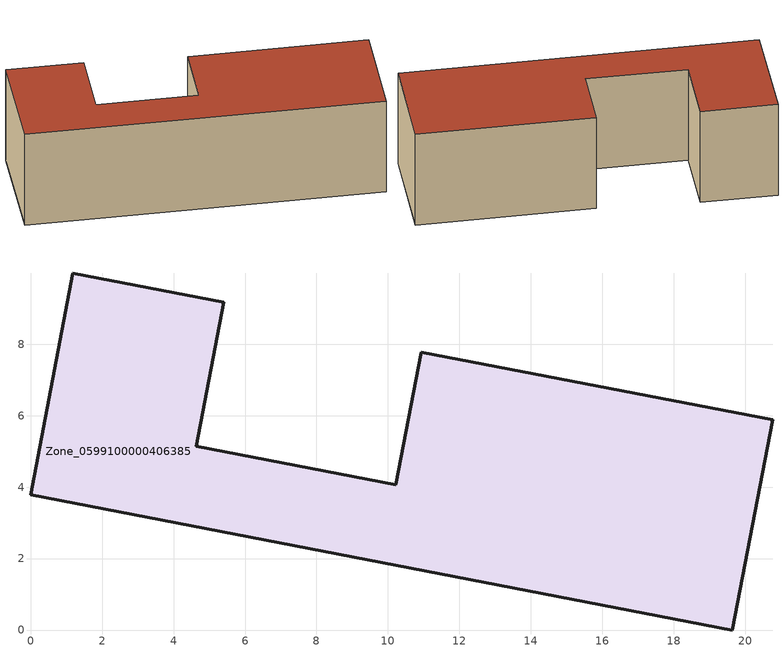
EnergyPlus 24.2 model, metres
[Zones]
Zone_0599100000406385
 floor ground (C_G): 0,3.78 1.17,9.99 5.41,9.17 4.63,5.14 10.22,4.06 10.93,7.78 20.78,5.89 19.64,0 z0
 wall outside (C_F): 1.17,9.99 0,3.78 19.64,0 20.78,5.89 10.93,7.78 10.22,4.06 4.63,5.14 5.41,9.17 1.17,9.99 z0:6.02
 roof outside (C_R): 10.22,4.06 4.63,5.14 5.41,9.17 1.17,9.99 0,3.78 19.64,0 20.78,5.89 10.93,7.78 z6.02
[BUILDING]
Pand.0599100000406385: North Axis=0; Terrain=City; Loads Convergence Tolerance Value=0.04; Temperature Convergence Tolerance Value=0.4; Solar Distribution=FullExterior; Maximum Number of Warmup Days=25; Minimum Number of Warmup Days=1
[Site:Location]
Rotterdam.The.Hague.AP_ZH_NLD Design_Conditions: Latitude=51.96; Longitude=4.45; Time Zone=1; Elevation=-4.5
[SITE:GROUNDTEMPERATURE:BUILDINGSURFACE]
18, 18, 18, 18, 18, 18, 18, 18, 18, 18, 18, 18
[MATERIAL] Thermal Absorptance=0.9; Solar Absorptance=0.7; Visible Absorptance=0.7
Name | Roughness | Thickness | Conductivity | Density | Specific Heat
G.TI.1992-2005 | MediumSmooth | 0.15 | 0.06 | 540 | 1210
F.TI.1992-2005 | Rough | 0.3 | 0.12 | 1920 | 840
R.TI.1992-2005 | MediumRough | 0.2 | 0.08 | 1500 | 1000
[CONSTRUCTION]
C_G: G.TI.1992-2005
C_F: F.TI.1992-2005
C_R: R.TI.1992-2005
[ZONE]
Zone_0599100000406385: Type=1; Multiplier=1; Ceiling Height=Autocalculate; Volume=Autocalculate; Floor Area=autocalculate; Part of Total Floor Area=Yes
[ZONEINFILTRATION:DESIGNFLOWRATE]
Infil_Zone_0599100000406385: Zone or ZoneList or Space or SpaceList=Zone_0599100000406385; Schedule=AlwaysOn; Design Flow Rate Calculation Method=Flow/Area; Flow Rate per Floor Area=0.0015; Constant Term Coefficient=1; Temperature Term Coefficient=0; Velocity Term Coefficient=0; Velocity Squared Term Coefficient=0
[HVACTEMPLATE:ZONE:IDEALLOADSAIRSYSTEM]
Zone_0599100000406385: Maximum Heating Supply Air Temperature=50; Minimum Cooling Supply Air Temperature=13; Maximum Heating Supply Air Humidity Ratio=0.0156; Minimum Cooling Supply Air Humidity Ratio=0.0077; Heating Limit=NoLimit; Cooling Limit=NoLimit; Dehumidification Control Type=ConstantSensibleHeatRatio; Cooling Sensible Heat Ratio=0.7; Dehumidification Setpoint=60; Humidification Control Type=None; Humidification Setpoint=30; Outdoor Air Method=None; Outdoor Air Flow Rate per Person=0.00944; Outdoor Air Flow Rate per Zone Floor Area=0; Outdoor Air Flow Rate per Zone=0; Demand Controlled Ventilation Type=None; Outdoor Air Economizer Type=NoEconomizer; Heat Recovery Type=None; Sensible Heat Recovery Effectiveness=0.7; Latent Heat Recovery Effectiveness=0.65
[ZONECONTROL:THERMOSTAT]
ThermostatControl_Zone_0599100000406385: Zone or ZoneList=Zone_0599100000406385; Control Type Schedule=DualSetpointControlType; Control 1=Thermostat_Zone_0599100000406385; Temperature Difference Between Cutout And Setpoint=0
[THERMOSTATSETPOINT:DUALSETPOINT]
Thermostat_Zone_0599100000406385: Heating Setpoint Temperature Schedule=HeatingSetpoint_Zone_0599100000406385; Cooling Setpoint Temperature Schedule=CoolingSetpoint_Zone_0599100000406385
[SCHEDULE:COMPACT]
HeatingSetpoint_Zone_0599100000406385: Through: 12/31, For: AllDays, Until: 24:00, 21
CoolingSetpoint_Zone_0599100000406385: Through: 12/31, For: AllDays, Until: 24:00, 24
DualSetpointControlType: Through: 12/31, For: AllDays, Until: 24:00, 4
AlwaysOn: Through: 12/31, For: AllDays, Until: 24:00, 1
